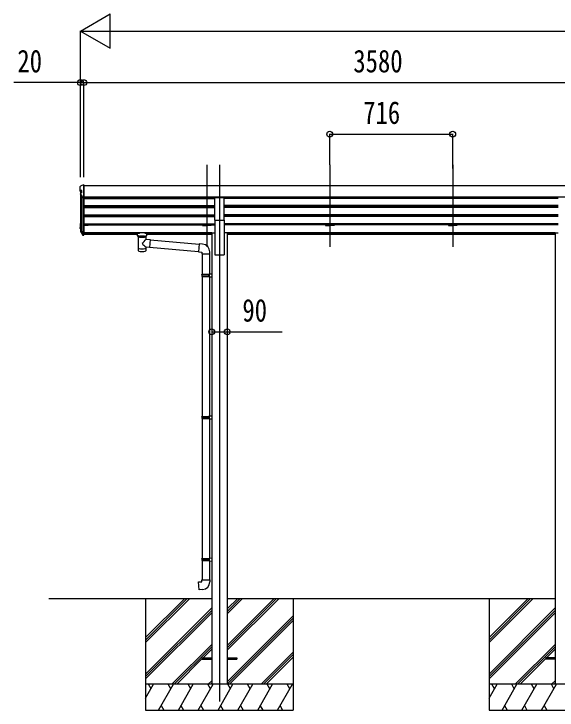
# Model space of a CAD drawing. Units: millimetres, scale not verified. Extents: x -16820 to 16820, y -11880 to 11880.
# Drawn here: x -7777 to -4614, y -6850 to -2797 of the extents above; entities that cross this region are included whole.
import ezdxf
from ezdxf.enums import TextEntityAlignment as Align

# ---------------------------------------------------------------- set-up
doc = ezdxf.new("R2010")
doc.units = ezdxf.units.MM
doc.header["$LTSCALE"] = 50
for name, color, linetype in [('0-4_YKK_12', 2, 'Continuous'), ('0-5_YKK_13', 4, 'Continuous'), ('0-6_YKK_A1', 4, 'Continuous'), ('0-7_YKK_D', 6, 'Continuous')]:
    doc.layers.add(name, color=color, linetype=linetype)
doc.styles.add('ＭＳ ゴシック', font='')
doc.styles.get('ＭＳ ゴシック').set_extended_font_data('MS Gothic')

msp = doc.modelspace()

# ---------------------------------------------------------------- linework, layer by layer
at = {"layer": '0-4_YKK_12'}
for p, q in [((-6653.91, -3675.6), (-6653.91, -4153.12)), ((-6579.72, -3675.6), (-6579.72, -4153.12)), ((-5937.91, -3675.6), (-5937.91, -4153.12)), ((-5221.91, -3675.6), (-5221.91, -4153.12)), ((-6579.72, -4106.44), (-6579.72, -6800.01))]:
    msp.add_line(p, q, dxfattribs=at)
at = {"layer": '0-5_YKK_13'}
for p, q in [((-7391.92, -3823.14), (-7391.92, -3802.11)), ((-7370.94, -3790.81), (-7369.92, -3790.81)), ((-7369.92, -3864.88), (-7369.92, -3790.81)), ((-7391.92, -3827.71), (-7391.92, -3823.14)), ((-7389.92, -3829.7), (-7381.12, -3829.7)), ((-7389.55, -3840.48), (-7389.55, -3844.66)), ((-7389.31, -3845.61), (-7377.69, -3866.95)), ((-7375.93, -3864.88), (-7369.92, -3864.88)), ((-7375.93, -3867.99), (-7369.92, -3867.99)), ((-6607.22, -3997.44), (-6607.22, -3865.64)), ((-6607.22, -3865.64), (-6552.22, -3865.64)), ((-6552.22, -3997.44), (-6552.22, -3865.64)), ((-6607.22, -3997.44), (-6552.22, -3997.44)), ((-7391.92, -4018.26), (-7391.92, -4039.18)), ((-7391.92, -4045.74), (-7391.92, -4039.18)), ((-7390.42, -4018.26), (-7390.42, -4039.18)), ((-7389.92, -4039.67), (-7385.15, -4039.67)), ((-7389.92, -4041.16), (-7385.15, -4041.16)), ((-7385.15, -4047.7), (-7389.92, -4047.7)), ((-7389.55, -4056.12), (-7389.55, -4062.28)), ((-7389.31, -4057.07), (-7377.69, -4078.41)), ((-7387.99, -4056.36), (-7376.37, -4077.7)), ((-7384.95, -4054.09), (-7387.66, -4054.14)), ((-7384.95, -4055.49), (-7387.58, -4055.63)), ((-7384.95, -4056.01), (-7387.58, -4056.15)), ((-7386.8, -4058.02), (-7376.2, -4077.47)), ((-7375.93, -4077.96), (-7369.92, -4077.96)), ((-7375.93, -4079.45), (-7369.92, -4079.45)), ((-7375.93, -4084.55), (-7369.92, -4084.55)), ((-7369.92, -4077.96), (-7369.92, -4077.69)), ((-7369.92, -4079.45), (-7369.92, -4077.96)), ((-7369.92, -4084.55), (-7369.92, -4079.45)), ((-7073.21, -4075.67), (-7073.21, -4073.66)), ((-7057.71, -4086.28), (-7057.71, -4075.78)), ((-7052.06, -4093.85), (-7057.71, -4086.28)), ((-7056.76, -4074.06), (-7056.76, -4071.94)), ((-7004.67, -4071.94), (-7056.76, -4071.94)), ((-7056.76, -4074.06), (-7046.6, -4074.06)), ((-7053.62, -4093.28), (-7053.62, -4163.69)), ((-7052.05, -4093.86), (-7052.04, -4094.37)), ((-7045.29, -4089.63), (-7045.29, -4095.54)), ((-7045.29, -4089.63), (-7016.13, -4089.63)), ((-7045.29, -4089.63), (-7045.29, -4095.54)), ((-7016.13, -4089.63), (-7016.13, -4095.54)), ((-7016.13, -4089.63), (-7016.13, -4095.54)), ((-7014.82, -4074.06), (-7004.67, -4074.06)), ((-7009.38, -4094.37), (-7009.37, -4093.86)), ((-7009.36, -4093.85), (-7003.71, -4086.28)), ((-7007.82, -4108.31), (-7007.82, -4093.28)), ((-7004.67, -4074.06), (-7004.67, -4071.94)), ((-7003.71, -4086.28), (-7003.71, -4075.78)), ((-6988.21, -4075.67), (-6988.21, -4073.66)), ((-7007.81, -4108.31), (-6983.89, -4110.41)), ((-6983.89, -4110.41), (-6987.88, -4156.03)), ((-6984.06, -4112.3), (-6699.01, -4137.24)), ((-6984.03, -4112), (-6984.03, -4112)), ((-7053.62, -4163.69), (-7053.62, -4165.18)), ((-7053.62, -4165.18), (-7053.62, -4173.11)), ((-7007.82, -4163.69), (-7007.82, -4154.29)), ((-7007.82, -4165.18), (-7007.82, -4163.69)), ((-7007.82, -4173.11), (-7007.82, -4165.18)), ((-6987.88, -4156.03), (-7007.81, -4154.29)), ((-6987.9, -4156.03), (-6987.88, -4156.02)), ((-6987.72, -4154.14), (-6702.67, -4179.08)), ((-6678, -4137.07), (-6698.83, -4135.25)), ((-6682.92, -4192.81), (-6636.92, -4192.81)), ((-6680.92, -4192.81), (-6680.92, -4312.58)), ((-6638.92, -4192.81), (-6638.92, -4310.02)), ((-6636.92, -4192.81), (-6636.92, -4181.9)), ((-6682.92, -4314.58), (-6681.92, -4312.58)), ((-6682.92, -4314.58), (-6638.92, -4314.58)), ((-6682.92, -4314.58), (-6682.92, -4322.58)), ((-6682.92, -4322.58), (-6638.92, -4322.58)), ((-6682.92, -4322.58), (-6681.92, -4324.58)), ((-6681.92, -4312.58), (-6638.92, -4312.58)), ((-6681.92, -4324.58), (-6638.92, -4324.58)), ((-6680.92, -4324.58), (-6680.92, -5139.95)), ((-6643.39, -4314.58), (-6643.82, -4312.58)), ((-6640.92, -4310.08), (-6624.92, -4309.61)), ((-6640.92, -4312.08), (-6640.92, -4310.08)), ((-6640.92, -4312.08), (-6638.92, -4312.08)), ((-6640.92, -4327.08), (-6640.92, -4325.08)), ((-6640.92, -4327.08), (-6624.92, -4327.55)), ((-6638.92, -4327.14), (-6638.92, -5137.39)), ((-6624.92, -4309.61), (-6624.92, -4327.55)), ((-6682.92, -5141.95), (-6681.92, -5139.95)), ((-6682.92, -5141.95), (-6638.92, -5141.95)), ((-6682.92, -5141.95), (-6682.92, -5149.95)), ((-6681.92, -5139.95), (-6638.92, -5139.95)), ((-6643.39, -5141.95), (-6643.82, -5139.95)), ((-6640.92, -5137.45), (-6624.92, -5136.98)), ((-6640.92, -5139.45), (-6640.92, -5137.45)), ((-6640.92, -5139.45), (-6638.92, -5139.45)), ((-6624.92, -5136.98), (-6624.92, -5154.92)), ((-6682.92, -5149.95), (-6638.92, -5149.95)), ((-6682.92, -5149.95), (-6681.92, -5151.95)), ((-6681.92, -5151.95), (-6638.92, -5151.95)), ((-6680.92, -5151.95), (-6680.92, -5967.33)), ((-6640.92, -5154.45), (-6640.92, -5152.45)), ((-6640.92, -5154.45), (-6624.92, -5154.92)), ((-6638.92, -5154.51), (-6638.92, -5964.77)), ((-6682.92, -5969.33), (-6681.92, -5967.33)), ((-6682.92, -5969.33), (-6638.92, -5969.33)), ((-6682.92, -5969.33), (-6682.92, -5977.33)), ((-6682.92, -5977.33), (-6638.92, -5977.33)), ((-6682.92, -5977.33), (-6681.92, -5979.33)), ((-6681.92, -5967.33), (-6638.92, -5967.33)), ((-6681.92, -5979.33), (-6638.92, -5979.33)), ((-6680.92, -5979.33), (-6680.92, -6092.44)), ((-6643.39, -5969.33), (-6643.82, -5967.33)), ((-6640.92, -5964.83), (-6624.92, -5964.36)), ((-6640.92, -5966.83), (-6640.92, -5964.83)), ((-6640.92, -5966.83), (-6638.92, -5966.83)), ((-6640.92, -5981.83), (-6640.92, -5979.83)), ((-6640.92, -5981.83), (-6624.92, -5982.3)), ((-6638.92, -5981.89), (-6638.92, -6092.44)), ((-6624.92, -5964.36), (-6624.92, -5982.3)), ((-6682.92, -6092.44), (-6636.92, -6092.44)), ((-6682.92, -6102.44), (-6682.92, -6092.44)), ((-6636.92, -6092.44), (-6636.92, -6103.36)), ((-6679.92, -6545.45), (-6679.92, -6554.45)), ((-6679.92, -6545.45), (-6624.92, -6545.45)), ((-6679.92, -6554.45), (-6624.92, -6554.45)), ((-6534.52, -6545.45), (-6479.52, -6545.45)), ((-6534.52, -6554.45), (-6479.52, -6554.45)), ((-6479.52, -6545.45), (-6479.52, -6554.45)), ((-4679.92, -6545.45), (-4679.92, -6554.45)), ((-4624.92, -6545.45), (-4679.92, -6545.45)), ((-4624.92, -6554.45), (-4679.92, -6554.45))]:
    msp.add_line(p, q, dxfattribs=at)
for points in [[(-7370.94, -3790.81), (-7371.6, -3790.91), (-7371.85, -3791.02)], [(-7381.12, -3838.08), (-7381.12, -3825.16), (-7389.92, -3825.16)], [(-7389.31, -3845.61), (-7389.49, -3845.14), (-7389.55, -3844.66)], [(-7386.92, -4057.55), (-7386.89, -4057.79), (-7386.8, -4058.02)], [(-7045.29, -4095.54), (-7046.11, -4094.78), (-7046.55, -4094.37), (-7048.13, -4092.88), (-7048.54, -4092.48), (-7049.64, -4091.45), (-7050.18, -4090.98), (-7050.83, -4090.44), (-7052.01, -4089.53), (-7053.15, -4088.74), (-7054.21, -4088.08), (-7055.18, -4087.52), (-7056.01, -4087.08), (-7057.16, -4086.52), (-7057.71, -4086.27)], [(-7045.29, -4089.63), (-7043.53, -4091.46), (-7041.71, -4092.85)], [(-7041.71, -4092.85), (-7040.59, -4093.55), (-7039.44, -4094.18), (-7038.25, -4094.73), (-7037.03, -4095.2), (-7035.8, -4095.58), (-7034.54, -4095.88), (-7033.27, -4096.1), (-7031.99, -4096.23), (-7030.71, -4096.27), (-7029.43, -4096.23), (-7028.15, -4096.1), (-7026.88, -4095.88), (-7025.62, -4095.58), (-7024.39, -4095.2), (-7023.17, -4094.73), (-7021.99, -4094.18), (-7020.83, -4093.55), (-7019.71, -4092.85)], [(-7016.13, -4089.63), (-7017.9, -4091.46), (-7019.71, -4092.85)], [(-7016.13, -4095.54), (-7015.31, -4094.78), (-7014.87, -4094.37), (-7013.29, -4092.88), (-7012.88, -4092.48), (-7011.78, -4091.45), (-7011.24, -4090.98), (-7010.59, -4090.44), (-7009.41, -4089.53), (-7008.27, -4088.74), (-7007.21, -4088.08), (-7006.25, -4087.52), (-7005.41, -4087.08), (-7004.26, -4086.52), (-7003.71, -4086.27)], [(-6698.83, -4135.25), (-6702.84, -4181.07), (-6682.92, -4182.81), (-6682.92, -4192.81)], [(-6643.39, -4314.58), (-6643.39, -4322.58), (-6643.82, -4324.58)], [(-6640.92, -4325.08), (-6638.92, -4325.08), (-6638.92, -4312.08)], [(-6643.39, -5141.95), (-6643.39, -5149.95), (-6643.82, -5151.95)], [(-6640.92, -5152.45), (-6638.92, -5152.45), (-6638.92, -5139.45)], [(-6643.39, -5969.33), (-6643.39, -5977.33), (-6643.82, -5979.33)], [(-6640.92, -5979.83), (-6638.92, -5979.83), (-6638.92, -5966.83)], [(-6678, -6148.18), (-6698.83, -6150.01), (-6702.84, -6104.18), (-6682.92, -6102.44)]]:
    msp.add_lwpolyline(points, dxfattribs=at)
for centre, radius, start, end in [((-7389.93, -3802.12), 1.99, 92.61029, 179.78273), ((-7389.91, -3823.15), 2.01, 179.65646, 269.73028), ((-7389.93, -3827.71), 2, 180.1578, 270.15693), ((-7387.51, -3840.48), 2.05, 94.16146, 208.53562), ((-7375.91, -3862.91), 1.98, 206.22789, 269.52692), ((-7375.93, -3865.99), 2, 208.65684, 270.0631), ((-7389.93, -4018.27), 1.99, 95.57947, 179.8532), ((-7389.93, -4039.17), 2, 180.1578, 270.15693), ((-7389.95, -4045.72), 1.98, 180.53254, 270.72538), ((-7389.92, -4018.27), 0.498, 113.46256, 179.8532), ((-7389.92, -4018.79), 0.498, 113.46256, 179.8532), ((-7389.92, -4039.17), 0.499, 180.1578, 270.15693), ((-7388.92, -4038.7), 0.996, 180.13284, 257.20178), ((-7387.56, -4056.12), 1.99, 92.73844, 208.43621), ((-7387.76, -4062.31), 1.79, 179.20521, 209.83812), ((-7387.56, -4056.12), 0.497, 92.73844, 208.43621), ((-7387.55, -4056.65), 0.5, 92.92822, 148.19941), ((-7375.93, -4077.45), 2, 208.65684, 270.0631), ((-7375.96, -4082.53), 2.02, 210.93953, 270.83929), ((-7375.93, -4077.46), 0.5, 208.65684, 270.0631), ((-7375.33, -4076.99), 1, 208.65405, 257.13177), ((-7370.22, -4077.69), 0.298, 293.5963, 359.91972), ((-7110.91, -4032.82), 127.78, 308.87342, 323.78673), ((-6917.13, -4036.88), 148.36, 220.03306, 232.31976), ((-7048.62, -4173.11), 5, 180, 259.32659), ((-7012.82, -4173.11), 5, 280.67342, 0), ((-6681.92, -4181.9), 45, 0, 85), ((-6681.92, -6103.36), 45, 275, 0)]:
    msp.add_arc(centre, radius, start, end, dxfattribs=at)
for centre, major_axis, ratio, start_param, end_param in [((-7514.49, -3818.52), (2175.25, 113.38), 0.005463, 1.5132142, 1.5132624), ((-7402.67, -3818.52), (222.61, 113.61), 0.042479, 1.4102522, 1.4918239), ((-7408, -3818.52), (-61.55, 113.97), 0.043861, 4.2804044, 4.4860427), ((-6785.79, -3818.52), (2175.25, 113.38), 0.005463, 1.847733, 1.8508593), ((-7408, -4017.54), (-61.55, 113.97), 0.043861, 1.9592168, 2.1648551), ((-7056.76, -4075.67), (16.45, 0), 0.098162, 1.5707963, 4.6543397), ((-7056.76, -4073.66), (-16.45, 0), 0.104529, 4.712389, 6.2831853), ((-7046.6, -4075.78), (11.11, 0), 0.152515, 1.5707963, 3.1415927), ((-7030.72, -4093.28), (22.9, 0), 0.130526, 2.9082195, 6.5147838), ((-7030.71, -4093.49), (-21.53, 0), 0.129428, 0.1297924, 3.0084543), ((-7014.82, -4075.78), (-11.11, 0), 0.152515, 3.1415927, 4.712389), ((-7004.67, -4073.66), (16.45, 0), 0.104529, 6.2831853, 7.8539816), ((-7004.67, -4075.67), (-16.45, 0), 0.098162, 1.6288456, 4.712389), ((-7030.72, -4160.7), (22.9, 0), 0.130526, 3.1415927, 6.2831853), ((-7030.72, -4176.32), (22.9, 0), 0.130526, 3.7473022, 5.6774759)]:
    msp.add_ellipse(centre, major_axis=major_axis, ratio=ratio, start_param=start_param, end_param=end_param, dxfattribs=at)
for centre, major_axis in [((-7065.71, -4075.69), (3, 0)), ((-6995.71, -4075.69), (-3, 0))]:
    msp.add_ellipse(centre, major_axis=major_axis, ratio=0.107858, dxfattribs=at)
at = {"layer": '0-6_YKK_A1'}
for p, q in [((-7369.92, -3792.02), (-7369.92, -4080.59)), ((-3789.71, -3796.6), (-7369.72, -3796.6)), ((-7389.92, -3829.7), (-7389.92, -4038.7)), ((-7384.95, -3853.61), (-7384.95, -4061.04)), ((-7375.92, -3867.99), (-7375.93, -4077.79)), ((-3789.71, -3863.2), (-7369.73, -3863.2)), ((-7369.72, -3866.45), (-6607.22, -3866.45)), ((-6607.22, -3866.56), (-7369.72, -3866.56)), ((-7369.72, -3871), (-6607.22, -3871)), ((-7344.72, -3871), (-7344.72, -3866.56)), ((-6678.91, -3871), (-6678.91, -3866.56)), ((-6628.91, -3871), (-6628.91, -3866.56)), ((-4607.22, -3866.45), (-6552.22, -3866.45)), ((-4607.22, -3871), (-6552.22, -3871)), ((-5962.91, -3871), (-5962.91, -3866.56)), ((-5912.91, -3871), (-5912.91, -3866.56)), ((-5246.91, -3871), (-5246.91, -3866.56)), ((-5196.91, -3871), (-5196.91, -3866.56)), ((-7369.72, -3912.87), (-6607.22, -3912.87)), ((-7369.72, -3914.37), (-6607.22, -3914.37)), ((-7369.72, -3918.69), (-6607.22, -3918.69)), ((-7369.72, -3923.57), (-6607.22, -3923.57)), ((-7344.72, -3923.57), (-7344.72, -3918.69)), ((-6678.91, -3923.57), (-6678.91, -3918.69)), ((-6628.91, -3923.57), (-6628.91, -3918.69)), ((-4607.22, -3912.87), (-6552.22, -3912.87)), ((-4607.22, -3914.37), (-6552.22, -3914.37)), ((-4607.22, -3918.69), (-6552.22, -3918.69)), ((-4607.22, -3923.57), (-6552.22, -3923.57)), ((-5962.91, -3923.57), (-5962.91, -3918.69)), ((-5912.91, -3923.57), (-5912.91, -3918.69)), ((-5246.91, -3923.57), (-5246.91, -3918.69)), ((-5196.91, -3923.57), (-5196.91, -3918.69)), ((-7369.72, -3965.45), (-6607.22, -3965.45)), ((-7369.72, -3966.95), (-6607.22, -3966.95)), ((-7369.72, -3971.26), (-6607.22, -3971.26)), ((-7344.72, -3976.15), (-7344.72, -3971.26)), ((-6678.91, -3976.15), (-6678.91, -3971.26)), ((-6628.91, -3976.15), (-6628.91, -3971.26)), ((-4607.22, -3965.45), (-6552.22, -3965.45)), ((-4607.22, -3966.95), (-6552.22, -3966.95)), ((-4607.22, -3971.26), (-6552.22, -3971.26)), ((-5962.91, -3976.15), (-5962.91, -3971.26)), ((-5912.91, -3976.15), (-5912.91, -3971.26)), ((-5246.91, -3976.15), (-5246.91, -3971.26)), ((-5196.91, -3976.15), (-5196.91, -3971.26)), ((-7369.72, -3976.15), (-6607.22, -3976.15)), ((-6607.22, -3997.44), (-6607.22, -4200.01)), ((-4607.22, -3976.15), (-6552.22, -3976.15)), ((-6552.22, -3997.44), (-6552.22, -4200.01)), ((-7369.72, -4018.03), (-6607.22, -4018.03)), ((-7369.72, -4019.53), (-6607.22, -4019.53)), ((-7369.72, -4023.84), (-6607.22, -4023.84)), ((-7344.72, -4029.36), (-7369.72, -4029.36)), ((-7344.72, -4023.84), (-7344.72, -4029.36)), ((-7344.72, -4024.2), (-6607.22, -4024.2)), ((-6678.91, -4023.84), (-6678.91, -4029.36)), ((-6678.91, -4023.84), (-6678.91, -4029.36)), ((-6678.91, -4029.36), (-6653.91, -4029.36)), ((-6628.91, -4029.36), (-6653.91, -4029.36)), ((-6628.91, -4023.84), (-6628.91, -4029.36)), ((-6628.91, -4023.84), (-6628.91, -4029.36)), ((-4607.22, -4018.03), (-6552.22, -4018.03)), ((-4607.22, -4019.53), (-6552.22, -4019.53)), ((-4607.22, -4023.84), (-6552.22, -4023.84)), ((-5962.91, -4024.2), (-6552.22, -4024.2)), ((-5962.91, -4023.84), (-5962.91, -4029.36)), ((-5962.91, -4023.84), (-5962.91, -4029.36)), ((-5962.91, -4029.36), (-5937.91, -4029.36)), ((-5912.91, -4029.36), (-5937.91, -4029.36)), ((-5912.91, -4023.84), (-5912.91, -4029.36)), ((-5912.91, -4023.84), (-5912.91, -4029.36)), ((-4607.22, -4024.2), (-5912.91, -4024.2)), ((-5246.91, -4023.84), (-5246.91, -4029.36)), ((-5246.91, -4023.84), (-5246.91, -4029.36)), ((-5246.91, -4029.36), (-5221.91, -4029.36)), ((-5196.91, -4029.36), (-5221.91, -4029.36)), ((-5196.91, -4023.84), (-5196.91, -4029.36)), ((-5196.91, -4023.84), (-5196.91, -4029.36)), ((-6624.92, -4071.43), (-7369.92, -4071.43)), ((-7070.64, -4072.84), (-7369.92, -4072.84)), ((-7057.71, -4080.52), (-7369.92, -4080.52)), ((-6624.92, -4080.52), (-7003.71, -4080.52)), ((-6624.92, -4072.84), (-6990.78, -4072.84)), ((-6624.92, -4071.01), (-6624.92, -6699.95)), ((-6624.92, -4071.01), (-6607.22, -4071.01)), ((-6534.52, -4071.01), (-6552.22, -4071.01)), ((-6534.52, -4071.01), (-6534.52, -6700.01)), ((-4624.92, -4071.43), (-6534.52, -4071.43)), ((-4624.92, -4072.84), (-6534.52, -4072.84)), ((-4624.92, -4080.52), (-6534.52, -4080.52)), ((-4624.92, -4071.01), (-4624.92, -6699.95)), ((-4624.92, -4071.01), (-4607.22, -4071.01)), ((-6607.22, -4200.01), (-6552.22, -4200.01)), ((-7573.92, -6200.01), (-6624.92, -6200.01)), ((-7009.92, -6442.19), (-6767.68, -6199.95)), ((-7009.92, -6428.04), (-6781.82, -6199.95)), ((-7009.92, -6456.33), (-6753.59, -6200.01)), ((-7009.92, -6200.01), (-7009.92, -6849.95)), ((-6534.92, -6200.01), (-4624.92, -6200.01)), ((-6534.52, -6289.3), (-6445.17, -6199.95)), ((-6534.52, -6275.15), (-6459.31, -6199.95)), ((-6534.52, -6261.01), (-6473.45, -6199.95)), ((-6534.52, -6289.3), (-6445.17, -6199.95)), ((-6534.52, -6275.15), (-6459.31, -6199.95)), ((-6534.52, -6261.01), (-6473.45, -6199.95)), ((-6534.52, -6501.43), (-6233.09, -6200.01)), ((-6534.52, -6487.29), (-6247.24, -6200.01)), ((-6534.52, -6473.14), (-6261.38, -6200.01)), ((-6534.52, -6501.43), (-6233.09, -6200.01)), ((-6534.52, -6487.29), (-6247.24, -6200.01)), ((-6534.52, -6473.14), (-6261.38, -6200.01)), ((-6149.92, -6200.01), (-6149.92, -6849.95)), ((-5009.92, -6442.19), (-4767.68, -6199.95)), ((-5009.92, -6428.04), (-4781.82, -6199.95)), ((-5009.92, -6456.33), (-4753.6, -6200.01)), ((-5009.92, -6200.01), (-5009.92, -6849.95)), ((-7009.92, -6640.17), (-6624.92, -6255.18)), ((-7009.92, -6654.32), (-6624.92, -6269.32)), ((-5009.92, -6640.17), (-4624.92, -6255.18)), ((-5009.92, -6654.32), (-4624.92, -6269.32)), ((-7009.92, -6668.46), (-6624.92, -6283.46)), ((-6534.52, -6685.27), (-6149.92, -6300.68)), ((-6534.52, -6685.27), (-6149.92, -6300.68)), ((-6534.52, -6699.42), (-6149.92, -6314.82)), ((-6534.52, -6699.42), (-6149.92, -6314.82)), ((-5009.92, -6668.46), (-4624.92, -6283.46)), ((-6520.91, -6699.95), (-6149.92, -6328.96)), ((-6520.91, -6699.95), (-6149.92, -6328.96)), ((-6857.56, -6699.95), (-6624.92, -6467.31)), ((-6843.42, -6699.95), (-6624.92, -6481.45)), ((-4857.56, -6699.95), (-4624.92, -6467.31)), ((-4843.42, -6699.95), (-4624.92, -6481.45)), ((-6674.78, -6545.45), (-6624.92, -6495.59)), ((-6337.06, -6699.95), (-6149.92, -6512.81)), ((-4674.78, -6545.45), (-4624.92, -6495.59)), ((-6829.27, -6699.95), (-6679.92, -6550.59)), ((-6322.92, -6699.95), (-6149.92, -6526.95)), ((-6308.77, -6699.95), (-6149.92, -6541.09)), ((-4829.28, -6699.95), (-4679.92, -6550.59)), ((-6645.43, -6699.95), (-6624.92, -6679.44)), ((-4645.43, -6699.95), (-4624.92, -6679.44)), ((-6149.92, -6699.95), (-7009.92, -6699.95)), ((-7009.92, -6780.43), (-6963.45, -6699.95)), ((-6978.45, -6725.93), (-6993.45, -6699.95)), ((-6934.59, -6849.95), (-6847.99, -6699.95)), ((-6862.99, -6725.93), (-6877.99, -6699.95)), ((-6819.12, -6849.95), (-6732.52, -6699.95)), ((-6747.52, -6725.93), (-6762.52, -6699.95)), ((-6703.65, -6849.95), (-6617.05, -6699.95)), ((-6632.05, -6725.93), (-6647.05, -6699.95)), ((-6631.28, -6699.95), (-6624.92, -6693.58)), ((-6588.18, -6849.95), (-6501.58, -6699.95)), ((-6516.58, -6725.93), (-6531.58, -6699.95)), ((-6472.71, -6849.95), (-6386.11, -6699.95)), ((-6401.11, -6725.93), (-6416.11, -6699.95)), ((-6357.24, -6849.95), (-6270.64, -6699.95)), ((-6286.11, -6726.75), (-6301.59, -6699.95)), ((-6241.77, -6849.95), (-6155.17, -6699.95)), ((-6170.64, -6726.75), (-6186.12, -6699.95)), ((-4149.92, -6699.95), (-5009.92, -6699.95)), ((-5009.92, -6780.43), (-4963.46, -6699.95)), ((-4978.46, -6725.93), (-4993.46, -6699.95)), ((-4934.59, -6849.95), (-4847.99, -6699.95)), ((-4862.99, -6725.93), (-4877.99, -6699.95)), ((-4819.12, -6849.95), (-4732.52, -6699.95)), ((-4747.52, -6725.93), (-4762.52, -6699.95)), ((-4703.65, -6849.95), (-4617.05, -6699.95)), ((-4632.05, -6725.93), (-4647.05, -6699.95)), ((-4631.29, -6699.95), (-4624.92, -6693.58)), ((-7009.92, -6849.95), (-6149.92, -6849.95)), ((-6919.59, -6823.97), (-6904.59, -6849.95)), ((-6804.12, -6823.97), (-6789.12, -6849.95)), ((-6688.65, -6823.97), (-6673.65, -6849.95)), ((-6573.18, -6823.97), (-6558.18, -6849.95)), ((-6457.71, -6823.97), (-6442.71, -6849.95)), ((-6342.72, -6824.79), (-6328.19, -6849.95)), ((-6227.25, -6824.79), (-6212.72, -6849.95)), ((-5009.92, -6849.95), (-4149.92, -6849.95)), ((-4919.59, -6823.97), (-4904.59, -6849.95)), ((-4804.13, -6823.97), (-4789.13, -6849.95)), ((-4688.66, -6823.97), (-4673.66, -6849.95))]:
    msp.add_line(p, q, dxfattribs=at)
at = {"layer": '0-7_YKK_D'}
for p, q in [((-7389.92, -2896.59), (-7216.72, -2796.59)), ((-7216.72, -2996.59), (-7216.72, -2796.59)), ((-7389.92, -3746.6), (-7389.92, -2895.59)), ((-7389.92, -2896.59), (-7216.72, -2996.59)), ((-7389.92, -2896.59), (-7043.51, -2896.59)), ((-7189.92, -2896.59), (-389.92, -2896.59)), ((-7389.92, -3196.59), (-7777.12, -3196.59)), ((-7389.92, -3746.6), (-7389.92, -3195.59)), ((-7369.92, -3196.59), (-7389.92, -3196.59)), ((-7369.92, -3746.6), (-7369.92, -3195.59)), ((-7369.92, -3746.6), (-7369.92, -3195.59)), ((-7369.92, -3196.59), (-3789.91, -3196.59)), ((-7369.92, -3196.59), (-7301.92, -3196.59)), ((-5937.91, -3674.6), (-5937.91, -3495.59)), ((-5937.91, -3496.59), (-5221.91, -3496.59)), ((-5221.91, -3695.85), (-5221.91, -3495.59))]:
    msp.add_line(p, q, dxfattribs=at)
msp.add_lwpolyline([(-6625.12, -4647.61), (-6534.72, -4647.61), (-6215.52, -4647.61)], dxfattribs=at)
for centre in [(-7389.92, -3196.59), (-7369.92, -3196.59), (-7369.92, -3196.59), (-5937.91, -3496.59), (-5221.91, -3496.59), (-6625.12, -4647.61), (-6534.72, -4647.61)]:
    msp.add_circle(centre, 17, dxfattribs=at)

# ---------------------------------------------------------------- texts
at = {"layer": '0-7_YKK_D', "style": 'ＭＳ ゴシック', "width": 0.8}
for s, p in [('20', (-7757.12, -3176.59)), ('3580', (-5800.71, -3176.59)), ('716', (-5743.11, -3476.59)), ('90', (-6446.72, -4627.61))]:
    msp.add_text(s, height=132, dxfattribs=at).set_placement(p, align=Align.BOTTOM_LEFT)

doc.saveas('drawing.dxf')
